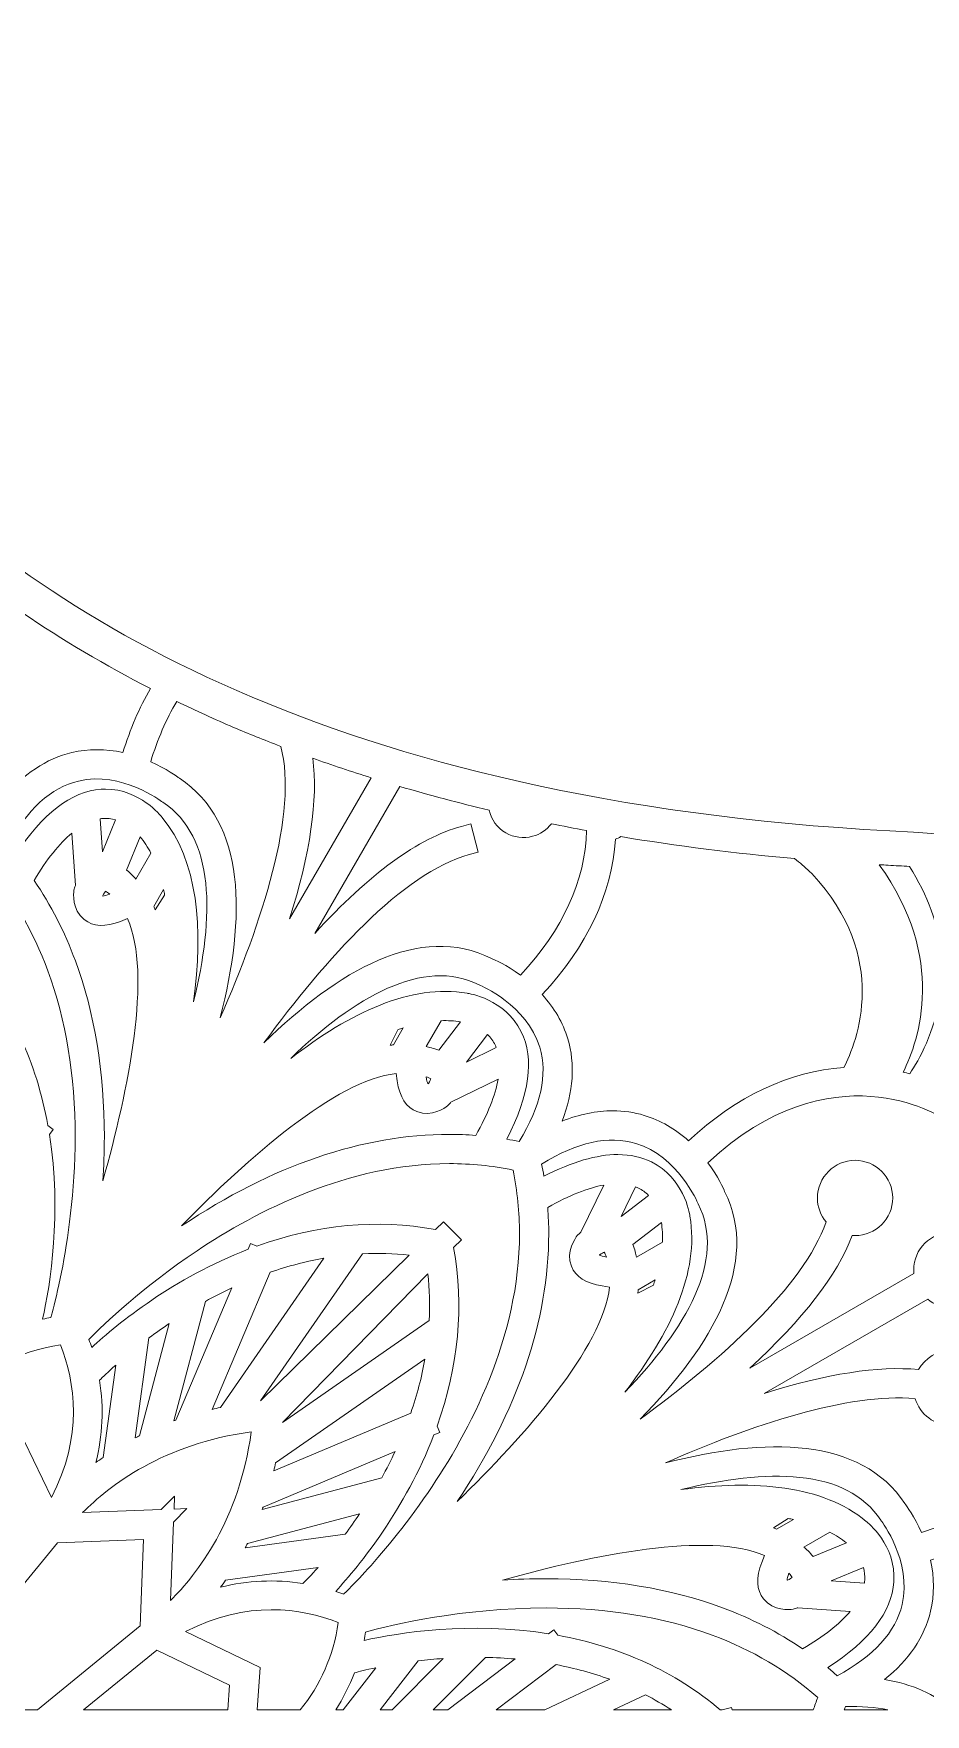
# Model space of a CAD drawing. Extents: x 207 to 1713, y -1033 to -34.
# Drawn here: x 1391.5 to 1533.1, y -301.2 to -34.3 of the extents above; entities that cross this region are included whole.
import ezdxf

# ---------------------------------------------------------------- set-up
doc = ezdxf.new("R2010")
doc.units = 0
doc.header["$MEASUREMENT"] = 0
doc.layers.add('Layer 1', color=7, linetype='Continuous', lineweight=0)

# ---------------------------------------------------------------- blocks, each defined once
blk = doc.blocks.new('Block_6')
at = {"layer": 'Layer 1', "true_color": 0xa868ac, "transparency": 33554687}
h = blk.add_hatch(color=203, dxfattribs=at)
h.dxf.hatch_style = 2
h.paths.add_polyline_path([(1473.299539115602, -224.8626851077415), (1473.299539115602, -224.8629287275217), (1473.299539115602, -224.8631723473009)])
at = {"layer": 'Layer 1'}
blk.add_lwpolyline([(1473.299539115602, -224.8626851077415), (1473.299539115602, -224.8629287275217), (1473.299539115602, -224.8631723473009)], close=True, dxfattribs=at)
for points, knots in [([(1712.472770515162, -303.0241934814239), (1712.44158718337, -302.5949354297391), (1709.791978460254, -269.264338901201), (1685.663875486974, -235.3017926643361), (1671.497872541797, -215.36346266091), (1652.8141844034, -199.0891741429268), (1630.130259483689, -186.9301109422358), (1601.888880151353, -171.7920650763863), (1567.347493318119, -163.041729832099), (1527.464986436556, -160.9212632703111), (1439.059266329974, -156.2237866797332), (1392.284268643485, -126.0051892160245), (1368.612221897647, -101.4824221997642), (1343.246530443912, -75.20413105158332), (1338.270840065012, -49.52417008214069), (1338.224065067325, -49.27080551133895), (1338.224065067325, -49.27080551133895), (1335.53547717947, -34.33642578125), (1335.53547717947, -34.33642578125), (1335.53547717947, -34.33642578125), (1332.847863770734, -49.26788207398385), (1332.847863770734, -49.26788207398385), (1332.80011429393, -49.52417008214069), (1327.82442391503, -75.20413105158332), (1302.459706940412, -101.4819349602048), (1278.787660194575, -126.0051892160245), (1232.012662508085, -156.2232994401747), (1143.605967922384, -160.9212632703111), (1103.724435519942, -163.041729832099), (1069.183048686705, -171.7920650763863), (1040.940694875251, -186.9301109422358), (1018.25774443466, -199.0891741429268), (999.573081817145, -215.36346266091), (985.408053351086, -235.3017926643361), (961.2438946504225, -269.3135500966837), (958.622058582182, -302.6928705811451), (958.5986710833394, -303.0246807209833), (958.5986710833394, -303.0246807209833), (958.38818359375, -305.9515287533031), (958.38818359375, -305.9515287533031), (958.38818359375, -305.9515287533031), (1712.684232483869, -305.9515287533031), (1712.684232483869, -305.9515287533031), (1712.684232483869, -305.9515287533031), (1712.472770515162, -303.0241934814239), (1712.472770515162, -303.0241934814239)], [0, 0, 0, 0, 1, 1, 1, 2, 2, 2, 3, 3, 3, 4, 4, 4, 5, 5, 5, 6, 6, 6, 7, 7, 7, 8, 8, 8, 9, 9, 9, 10, 10, 10, 11, 11, 11, 12, 12, 12, 13, 13, 13, 14, 14, 14, 15, 15, 15, 15]), ([(1371.707167577904, -112.8165888266712), (1371.796819656803, -112.6782127918495), (1371.897191006004, -112.5276557680454), (1372.008281625511, -112.3654049948209), (1382.947784209438, -122.2734214318498), (1395.734899201981, -130.9911116256689), (1410.061691201707, -138.3089625658085), (1408.308603267582, -141.3595694461737), (1406.84591011076, -144.7717080794918), (1405.698948188323, -148.4873969582122), (1402.909988951265, -147.8793219882873), (1400.192166689856, -147.8783475091695), (1397.596154318256, -148.48837143733), (1393.50236754157, -149.4496950876992), (1389.859764596734, -151.9053824662405), (1386.73266110557, -155.8032989401145), (1385.973541872283, -150.864151528157), (1384.04699665507, -146.9160493796817), (1380.983234306605, -144.0369508241665), (1379.039148465261, -142.2107769561562), (1376.68480691504, -140.8508913463338), (1373.967959132751, -139.983604930896), (1376.309632454431, -129.7369570002001), (1375.550513221144, -120.6080366183869), (1371.707167577904, -112.8165888266712)], [0, 0, 0, 0, 1, 1, 1, 2, 2, 2, 3, 3, 3, 4, 4, 4, 5, 5, 5, 6, 6, 6, 7, 7, 7, 8, 8, 8, 8]), ([(1421.147365653403, -190.5809969595784), (1425.216790452128, -174.6794467044092), (1425.284029511304, -159.5633266187251), (1414.673900869418, -152.5758240997465), (1414.32211390765, -152.3054061443717), (1412.640162949174, -151.0619707892056), (1410.1035938038, -149.9422942820856), (1411.185265625299, -146.4229629457368), (1412.570000452644, -143.215464927297), (1414.23343630787, -140.376320015639), (1417.283555948676, -141.8492452032042), (1420.31710944447, -143.2291076349556), (1423.267832215191, -144.4856984582211), (1425.58514355891, -145.4713840865515), (1428.052524686873, -146.4638910687117), (1430.767423510926, -147.5007368507622), (1433.537867644731, -158.0489860686248), (1427.740691368963, -175.5442969220494), (1421.147365653403, -190.5809969595784)], [0, 0, 0, 0, 1, 1, 1, 2, 2, 2, 3, 3, 3, 4, 4, 4, 5, 5, 5, 6, 6, 6, 6]), ([(1435.837638364317, -149.3839177472027), (1438.885809046886, -150.474359880769), (1441.983678164499, -151.5141291001755), (1445.091292073293, -152.4900699373211), (1445.091292073293, -152.4900699373211), (1432.152158338269, -174.9021151829793), (1432.152158338269, -174.9021151829793), (1435.455642549877, -164.4556990329965), (1436.691282072095, -155.9178002365342), (1435.837638364317, -149.3839177472027)], [0, 0, 0, 0, 1, 1, 1, 2, 2, 2, 3, 3, 3, 3]), ([(1416.905458050711, -188.0853559371808), (1418.488986618222, -176.399889588065), (1417.622674681903, -165.6197143400068), (1411.880069236769, -158.7437896800929), (1411.733897368998, -158.5547407311105), (1408.387536076177, -154.2967542229616), (1402.947019157767, -154.2967542229616), (1402.718991044046, -154.2967542229616), (1402.486090534732, -154.3045500559101), (1402.250266588062, -154.3201417218051), (1397.483114740515, -154.6378219144262), (1392.905986321068, -158.1673852815193), (1388.628022990991, -164.8182052650663), (1388.212894886523, -164.3153740399366), (1387.783149595279, -163.8144917730442), (1387.342685033731, -163.317994662184), (1390.46783956666, -157.5081501578752), (1394.267333649568, -154.0404662148048), (1398.644693849728, -153.0070311096688), (1405.496256531682, -151.3932936894853), (1411.857656217043, -156.2583806884395), (1411.908329131203, -156.298821571856), (1411.908329131203, -156.298821571856), (1412.024292146301, -156.3826267760441), (1412.024292146301, -156.3826267760441), (1420.377527149814, -161.8460439537375), (1420.221610490858, -174.5668943662258), (1416.905458050711, -188.0853559371808)], [0, 0, 0, 0, 1, 1, 1, 2, 2, 2, 3, 3, 3, 4, 4, 4, 5, 5, 5, 6, 6, 6, 7, 7, 7, 8, 8, 8, 9, 9, 9, 9]), ([(1468.808164858581, -183.8268821894726), (1466.552245699326, -182.1756273232276), (1464.635445273299, -181.351217989004), (1464.229087480897, -181.1855565388641), (1452.874456792502, -175.4950857265667), (1439.818385563261, -183.1091783187212), (1428.080784581307, -194.5865933760433), (1437.832397119822, -181.3219836154494), (1450.12740015754, -167.5136145067508), (1460.667366302896, -164.6890867818692), (1460.667366302896, -164.6890867818692), (1462.113493314702, -164.301731332278), (1462.113493314702, -164.301731332278), (1462.113493314702, -164.301731332278), (1460.912935040749, -159.8201018664413), (1460.912935040749, -159.8201018664413), (1460.912935040749, -159.8201018664413), (1459.466808028941, -160.2079445555919), (1459.466808028941, -160.2079445555919), (1452.624990138174, -162.0414270169904), (1444.819412399241, -167.7421298600311), (1436.162139910768, -177.2091944959529), (1436.162139910768, -177.2091944959529), (1449.642109556542, -153.8611620570063), (1449.642109556542, -153.8611620570063), (1454.376129114061, -155.2532054777384), (1459.137434086899, -156.5200283317481), (1463.827602084089, -157.6348324432756), (1464.166720817314, -159.1404026813097), (1465.106118687519, -160.4345109506357), (1466.475261848967, -161.2248135157142), (1467.774242513886, -161.9732134786982), (1469.286634105749, -162.1729816979841), (1470.733735596676, -161.7851390088335), (1471.938191787101, -161.46258642062), (1472.978935485626, -160.7653466113561), (1473.724412011255, -159.794278169802), (1475.513555672764, -160.1553226831947), (1477.36019360226, -160.510033082317), (1479.318896630382, -160.8686413979139), (1479.092817474899, -168.863268085829), (1475.562279628686, -176.5752958293897), (1468.808164858581, -183.8268821894726)], [0, 0, 0, 0, 1, 1, 1, 2, 2, 2, 3, 3, 3, 4, 4, 4, 5, 5, 5, 6, 6, 6, 7, 7, 7, 8, 8, 8, 9, 9, 9, 10, 10, 10, 11, 11, 11, 12, 12, 12, 13, 13, 13, 14, 14, 14, 14]), ([(1402.430545224979, -164.2573925323877), (1402.430545224979, -164.2573925323877), (1402.062192118199, -159.0059245629609), (1402.062192118199, -159.0059245629609), (1402.225904610101, -158.9796136267623), (1402.387668143767, -158.9610985235113), (1402.545533760958, -158.9503792532086), (1403.20623060328, -158.904091495081), (1403.867901924721, -158.9766901894072), (1404.524700850568, -159.1637901801532), (1404.524700850568, -159.1637901801532), (1402.430545224979, -164.2573925323877), (1402.430545224979, -164.2573925323877)], [0, 0, 0, 0, 1, 1, 1, 2, 2, 2, 3, 3, 3, 4, 4, 4, 4]), ([(1399.550959429906, -175.010769604688), (1399.550959429906, -175.010769604688), (1399.550959429906, -175.0112568442473), (1399.550959429906, -175.0112568442473), (1400.969801026394, -176.1358057469597), (1402.915835825977, -176.2278940236556), (1405.336441956253, -175.2841109974188), (1405.336441956253, -175.2841109974188), (1406.437603360122, -174.8543657061737), (1406.437603360122, -174.8543657061737), (1410.333570875758, -183.6670676140438), (1406.587673144366, -201.9955581137592), (1402.51922282476, -216.4597516691874), (1402.662471255174, -214.2320924043688), (1402.746276459364, -211.913319341973), (1402.746276459364, -209.5282816995214), (1402.746276459364, -199.2207288239206), (1401.197829140117, -189.8077477790739), (1398.145760541072, -181.5504989687306), (1396.451141354057, -176.965574716336), (1394.257588858383, -172.6866369071404), (1391.613827009978, -168.8052865782811), (1393.600789932536, -165.4486932547161), (1395.595548688041, -162.9257668170012), (1397.569843382058, -161.2686650760451), (1397.569843382058, -161.2686650760451), (1398.151607415784, -169.580484717022), (1398.151607415784, -169.580484717022), (1398.12237304223, -169.6482110157558), (1398.093138668675, -169.7173990331675), (1398.064878774239, -169.7885360088157), (1398.064878774239, -169.7885360088157), (1397.920655864707, -170.3259612426509), (1397.920655864707, -170.3259612426509), (1397.847569930822, -170.8341521029324), (1397.583486089718, -173.4491668173423), (1399.550959429906, -175.010769604688)], [0, 0, 0, 0, 1, 1, 1, 2, 2, 2, 3, 3, 3, 4, 4, 4, 5, 5, 5, 6, 6, 6, 7, 7, 7, 8, 8, 8, 9, 9, 9, 10, 10, 10, 11, 11, 11, 12, 12, 12, 12]), ([(1407.758997044766, -168.5855415370661), (1407.466653309224, -168.2337545752989), (1406.947255939081, -167.6661204887905), (1406.263171597915, -167.1384400461402), (1406.263171597915, -167.1384400461402), (1408.433336594746, -161.8582249427181), (1408.433336594746, -161.8582249427181), (1409.065773542632, -162.6441423517635), (1409.635843826936, -163.5182501210293), (1410.136726093828, -164.4683672615365), (1410.136726093828, -164.4683672615365), (1407.758997044766, -168.5855415370661), (1407.758997044766, -168.5855415370661)], [0, 0, 0, 0, 1, 1, 1, 2, 2, 2, 3, 3, 3, 4, 4, 4, 4]), ([(1520.15834200628, -198.5127697443531), (1511.484503372791, -199.0789421121826), (1503.196558470217, -202.9866033772414), (1495.491352080486, -210.1426907837158), (1493.381604789001, -208.2249158785689), (1491.027263238782, -206.866979226983), (1488.47607690663, -206.0976279629522), (1486.865262923802, -205.6118501223964), (1485.196954672985, -205.3692048218973), (1483.476999028888, -205.3692048218973), (1480.897552802302, -205.3692048218973), (1478.202143560618, -205.9144258886809), (1475.40733744885, -207.0029190640098), (1477.22084308832, -202.343934398612), (1477.526829531518, -197.9607273237407), (1476.312628549907, -193.9336923666687), (1475.542790046316, -191.3820187949595), (1474.185340634291, -189.0281644842989), (1472.267565729144, -186.9193916719323), (1479.423165896058, -179.2146725217617), (1483.329852682, -170.9267276191867), (1483.896025049829, -162.2538634648172), (1484.141593787683, -162.1296173772116), (1484.431988564987, -161.9878306654745), (1484.763311465267, -161.8358119229933), (1493.605734986249, -163.3063009127627), (1502.875954840241, -164.4785992922807), (1512.332300205859, -165.3220109693147), (1513.17132672686, -165.9802716138401), (1513.94798658428, -166.6473025704317), (1514.694437589027, -167.3533126917627), (1514.694437589027, -167.3533126917627), (1515.055969341978, -167.7148444447139), (1515.055969341978, -167.7148444447139), (1527.581923930773, -180.9750690492746), (1522.208646071538, -194.508147807006), (1520.15834200628, -198.5127697443531)], [0, 0, 0, 0, 1, 1, 1, 2, 2, 2, 3, 3, 3, 4, 4, 4, 5, 5, 5, 6, 6, 6, 7, 7, 7, 8, 8, 8, 9, 9, 9, 10, 10, 10, 11, 11, 11, 12, 12, 12, 12]), ([(1393.793736797992, -183.159851232881), (1396.656756448054, -190.8986771521986), (1398.107755855453, -199.7703350467363), (1398.106781376335, -209.5282816995214), (1398.107755855453, -218.2094289263978), (1396.935457475934, -225.9862595313361), (1395.951233566282, -230.9809522530459), (1395.393831510519, -233.8093778944012), (1394.839352892109, -236.0560395020302), (1394.471974264446, -237.4422360480521), (1394.400837288798, -237.7107050451896), (1394.334572708743, -237.9567610226031), (1394.27318052428, -238.1799167407326), (1393.832715962731, -238.2583623097689), (1393.391276922066, -238.3455781908724), (1392.950812360517, -238.4410771444818), (1394.168911258603, -232.9391680416084), (1395.99703408485, -221.5947693839571), (1394.024688349069, -209.1448241664039), (1394.024688349069, -209.1448241664039), (1394.636661235469, -208.3350320189566), (1394.636661235469, -208.3350320189566), (1394.636661235469, -208.3350320189566), (1393.77619617386, -207.68359272826), (1393.77619617386, -207.68359272826), (1391.955869180561, -197.6586387970146), (1387.952708961893, -188.9614126646838), (1381.869035825293, -181.8101976538019), (1381.869035825293, -181.8101976538019), (1382.307551428605, -180.0999868008903), (1382.307551428605, -180.0999868008903), (1382.307551428605, -180.0999868008903), (1378.417430787678, -179.0607048210431), (1378.417430787678, -179.0607048210431), (1378.417430787678, -179.0607048210431), (1377.942859456984, -180.758734684975), (1377.942859456984, -180.758734684975), (1369.098486977764, -183.9087384354243), (1361.283164447646, -189.4393946722921), (1354.69471112768, -197.211352881638), (1354.69471112768, -197.211352881638), (1353.624733055601, -197.3438820417495), (1353.624733055601, -197.3438820417495), (1353.624733055601, -197.3438820417495), (1353.749466382766, -198.3519806898057), (1353.749466382766, -198.3519806898057), (1345.816231879313, -208.1484192677699), (1341.726343019101, -218.8866919137335), (1340.029774873847, -224.2614314916464), (1339.696503015331, -223.9578812462432), (1339.357384282104, -223.6616395942292), (1339.015342111521, -223.373681014722), (1340.051213414454, -219.4158340750619), (1343.594419489205, -207.2933138413136), (1350.900089440363, -195.1508167856364), (1355.772485032707, -187.0499718738074), (1361.415693607758, -180.3928177759899), (1367.673798506563, -175.3640182851331), (1372.673850863424, -171.3477025983648), (1378.125087052138, -168.3380238409754), (1383.887182079641, -166.4119658633217), (1388.117395932913, -171.189349741614), (1391.448165559839, -176.8198900881252), (1393.793736797992, -183.159851232881)], [0, 0, 0, 0, 1, 1, 1, 2, 2, 2, 3, 3, 3, 4, 4, 4, 5, 5, 5, 6, 6, 6, 7, 7, 7, 8, 8, 8, 9, 9, 9, 10, 10, 10, 11, 11, 11, 12, 12, 12, 13, 13, 13, 14, 14, 14, 15, 15, 15, 16, 16, 16, 17, 17, 17, 18, 18, 18, 19, 19, 19, 20, 20, 20, 21, 21, 21, 21]), ([(1535.593116763703, -185.7334505847566), (1535.593116763703, -185.7334505847566), (1534.882721486339, -186.5768622617906), (1534.882721486339, -186.5768622617906), (1534.882721486339, -186.5768622617906), (1535.429404271799, -187.0660507792627), (1535.429404271799, -187.0660507792627), (1534.578684001377, -192.8490971078135), (1532.118124227243, -197.2576406397656), (1530.627171175987, -199.4911467792953), (1530.276358693338, -199.4010074608368), (1529.923597252453, -199.3167150170893), (1529.568886853331, -199.2382694480529), (1532.13371589314, -194.0876600673873), (1536.470147970325, -181.1894544553379), (1525.782060998961, -166.2969773273426), (1526.244938580234, -166.3252372217784), (1526.708790640625, -166.3520353975363), (1527.175566138372, -166.3768846150569), (1528.313757748743, -166.4373023204025), (1529.445128005285, -166.5030796608989), (1530.569676907999, -166.5742166365471), (1533.490190826047, -171.1450109417237), (1535.187733450421, -175.8556430004), (1535.618453220783, -180.5862518810054), (1535.772420921501, -182.2764859119897), (1535.763650609435, -184.0056991077117), (1535.593116763703, -185.7334505847566)], [0, 0, 0, 0, 1, 1, 1, 2, 2, 2, 3, 3, 3, 4, 4, 4, 5, 5, 5, 6, 6, 6, 7, 7, 7, 8, 8, 8, 9, 9, 9, 9]), ([(1402.509478033575, -171.1961710954428), (1402.684884274898, -170.8224583535102), (1402.838851975617, -170.6075857078886), (1402.935325408345, -170.5028292026527), (1403.111706128788, -170.5749406574196), (1403.366045178709, -170.7532703360993), (1403.620384228628, -170.9735026168728), (1403.107808212315, -171.1713218779223), (1402.74140406377, -171.250254686518), (1402.514350429168, -171.2755911435979), (1402.512401470931, -171.2497674469586), (1402.510452512693, -171.2229692712007), (1402.509478033575, -171.1961710954428)], [0, 0, 0, 0, 1, 1, 1, 2, 2, 2, 3, 3, 3, 4, 4, 4, 4]), ([(1410.606425028931, -172.9336673636726), (1410.606425028931, -172.9336673636726), (1412.153897869059, -170.253849787884), (1412.153897869059, -170.253849787884), (1412.213341095285, -170.5335252948844), (1412.269860884156, -170.8170987183584), (1412.322482756553, -171.1035955791885), (1412.322482756553, -171.1035955791885), (1410.813989081163, -173.434549630565), (1410.813989081163, -173.434549630565), (1410.74675002199, -173.2645030243929), (1410.677562004579, -173.0973798555751), (1410.606425028931, -172.9336673636726)], [0, 0, 0, 0, 1, 1, 1, 2, 2, 2, 3, 3, 3, 4, 4, 4, 4]), ([(1468.592804973399, -210.2352662999702), (1467.946725317855, -210.1027371398577), (1467.298696704074, -209.9823889687277), (1466.65164256941, -209.8737345470181), (1470.275730410994, -202.8389697907942), (1471.044594435467, -197.1085453346395), (1468.934847143982, -192.8188882551412), (1466.343707167975, -187.5542648176151), (1460.533862663666, -186.7249830877981), (1460.346762672918, -186.7011083493962), (1451.485824048685, -185.1594823839787), (1441.680615158655, -189.8116456955476), (1432.334385933424, -197.0413062754651), (1442.391984915137, -187.393963002627), (1453.345130206722, -180.8785956165466), (1462.260639661592, -185.3860487790225), (1462.260639661592, -185.3860487790225), (1462.374653718452, -185.437696172301), (1462.374653718452, -185.437696172301), (1462.449688610573, -185.4683922645326), (1469.85280647358, -188.5599272678746), (1471.873876165282, -195.2848076644259), (1473.169933392846, -199.5949288054116), (1472.065848551621, -204.6212920984726), (1468.592804973399, -210.2352662999702)], [0, 0, 0, 0, 1, 1, 1, 2, 2, 2, 3, 3, 3, 4, 4, 4, 5, 5, 5, 6, 6, 6, 7, 7, 7, 8, 8, 8, 8]), ([(1453.825548412127, -195.181512877868), (1453.825548412127, -195.181512877868), (1456.203277461191, -191.0638513627791), (1456.203277461191, -191.0638513627791), (1457.264485221203, -191.0238977189219), (1458.302305482371, -191.0784685495564), (1459.314789286462, -191.233897968952), (1459.314789286462, -191.233897968952), (1455.82810300058, -195.7540193599679), (1455.82810300058, -195.7540193599679), (1455.029030123436, -195.4256198970442), (1454.275757764861, -195.259471207346), (1453.825548412127, -195.181512877868)], [0, 0, 0, 0, 1, 1, 1, 2, 2, 2, 3, 3, 3, 4, 4, 4, 4]), ([(1448.099509112006, -194.9603061179759), (1448.099509112006, -194.9603061179759), (1449.364383007778, -192.4895143130989), (1449.364383007778, -192.4895143130989), (1449.638211640069, -192.3915791616927), (1449.912040272358, -192.2985164058791), (1450.18391994641, -192.2103260456579), (1450.18391994641, -192.2103260456579), (1448.637421585401, -194.8896563818871), (1448.637421585401, -194.8896563818871), (1448.46006638584, -194.9106076829339), (1448.280762228042, -194.9339951817774), (1448.099509112006, -194.9603061179759)], [0, 0, 0, 0, 1, 1, 1, 2, 2, 2, 3, 3, 3, 4, 4, 4, 4]), ([(1460.237621011651, -197.6328151003754), (1460.237621011651, -197.6328151003754), (1463.602497407723, -193.2715338056696), (1463.602497407723, -193.2715338056696), (1464.093634883431, -193.7465923759227), (1464.487324447291, -194.2845048493182), (1464.777719224596, -194.8799115907022), (1464.846907242006, -195.0216983024393), (1464.912197342944, -195.1703063680061), (1464.97164056917, -195.3252485478424), (1464.97164056917, -195.3252485478424), (1460.237621011651, -197.6328151003754), (1460.237621011651, -197.6328151003754)], [0, 0, 0, 0, 1, 1, 1, 2, 2, 2, 3, 3, 3, 4, 4, 4, 4]), ([(1557.242144859599, -243.3427071103788), (1557.25481308814, -243.5561180373233), (1558.150359398012, -264.4211776824122), (1532.468936709892, -272.3061754695), (1531.353158119245, -269.7822745526664), (1530.102901410251, -268.0837574491761), (1529.837843090028, -267.7368428830014), (1522.848878852372, -257.1218418455237), (1507.732758766687, -257.1900553838168), (1491.826336115926, -261.2633780990145), (1505.343945017652, -255.3346471422519), (1520.836823092513, -250.0706936591205), (1531.497868268339, -251.0770260637737), (1532.232625523664, -253.5466606746977), (1534.520946113607, -255.3541367246217), (1537.226343766257, -255.3541367246217), (1540.522032144916, -255.3541367246217), (1543.203798678942, -252.6723701905967), (1543.203798678942, -249.3761945723763), (1543.203798678942, -246.0800189541569), (1540.522032144916, -243.3987396596904), (1537.226343766257, -243.3987396596904), (1534.992715816836, -243.3987396596904), (1533.044366629348, -244.6316993643331), (1532.018240117601, -246.4507473537888), (1525.624439001549, -245.8427332888096), (1517.430409524017, -247.1161947818136), (1507.513500965033, -250.2542002581167), (1507.513500965033, -250.2542002581167), (1533.466559707425, -235.270365712765), (1533.466559707425, -235.270365712765), (1534.494391557629, -236.1044589332296), (1535.802386154393, -236.6066202039647), (1537.226343766257, -236.6066202039647), (1540.522032144916, -236.6066202039647), (1543.203798678942, -233.9248536699397), (1543.203798678942, -230.6286780517203), (1543.203798678942, -227.3325024335), (1540.522032144916, -224.6512231390343), (1537.226343766257, -224.6512231390343), (1533.929680908477, -224.6512231390343), (1531.247914374451, -227.3325024335), (1531.247914374451, -230.6286780517203), (1531.247914374451, -230.8191887193807), (1531.258999074423, -231.0071413793548), (1531.276539698556, -231.1931450810925), (1531.276539698556, -231.1931450810925), (1505.203010975143, -246.2471421229738), (1505.203010975143, -246.2471421229738), (1513.662951442127, -238.5108133063977), (1519.104077409987, -231.4583861161509), (1521.476568633788, -225.1625810564501), (1521.627612897151, -225.174092091037), (1521.778900780293, -225.1857249355144), (1521.932868481012, -225.1857249355144), (1525.228556859671, -225.1857249355144), (1527.910323393697, -222.5044456410478), (1527.910323393697, -219.2082700228284), (1527.910323393697, -215.9120944046081), (1525.228556859671, -213.2303278705831), (1521.932868481012, -213.2303278705831), (1518.637180102351, -213.2303278705831), (1515.955413568325, -215.9120944046081), (1515.955413568325, -219.2082700228284), (1515.955413568325, -220.6520217417838), (1516.470060352767, -221.9777396775153), (1517.325287589112, -223.0119056419899), (1513.790364586868, -233.2601371012543), (1500.56059245476, -244.9668592761409), (1487.824150376376, -254.3299591711111), (1499.301565433698, -242.5918709495991), (1506.919068702766, -229.5348252412387), (1501.223238255317, -218.1777583550474), (1501.052704409587, -217.7631174901389), (1500.216601325939, -215.8360850333675), (1498.583374323387, -213.6020916542784), (1518.229847830831, -195.2994248512032), (1535.322211568767, -206.1585329078571), (1536.051121949383, -206.6379766341433), (1536.051121949383, -206.6379766341433), (1536.078407364701, -206.6555172582757), (1536.078407364701, -206.6555172582757), (1544.34978612226, -211.8952914782812), (1553.46896171289, -215.252859280964), (1560.087623885527, -217.2291029332182), (1558.489478131239, -223.949110934177), (1556.838710504553, -233.5262917104865), (1557.242144859599, -243.3427071103788)], [0, 0, 0, 0, 1, 1, 1, 2, 2, 2, 3, 3, 3, 4, 4, 4, 5, 5, 5, 6, 6, 6, 7, 7, 7, 8, 8, 8, 9, 9, 9, 10, 10, 10, 11, 11, 11, 12, 12, 12, 13, 13, 13, 14, 14, 14, 15, 15, 15, 16, 16, 16, 17, 17, 17, 18, 18, 18, 19, 19, 19, 20, 20, 20, 21, 21, 21, 22, 22, 22, 23, 23, 23, 24, 24, 24, 25, 25, 25, 26, 26, 26, 27, 27, 27, 28, 28, 28, 29, 29, 29, 29]), ([(1452.36675317178, -205.5027084611274), (1454.709400972579, -206.4270019049945), (1456.837663367314, -204.8892738560517), (1457.241097722359, -204.5715936634306), (1457.241097722359, -204.5715936634306), (1457.63478728622, -204.1769296204511), (1457.63478728622, -204.1769296204511), (1457.681562283907, -204.1169991546649), (1457.726388323357, -204.0570686888795), (1457.769265404569, -203.998112702212), (1457.769265404569, -203.998112702212), (1465.257162950882, -200.3477139244287), (1465.257162950882, -200.3477139244287), (1464.809877035504, -202.8852575489209), (1463.621986990092, -205.8749594843821), (1461.70811000142, -209.2749171287187), (1460.290242884048, -209.1652882278913), (1458.897712223756, -209.1102301576975), (1457.548058644677, -209.1102301576975), (1443.769898388651, -209.1151025532899), (1429.457723575704, -214.0065004884427), (1414.992555541157, -223.651407563485), (1425.485746688826, -212.8965687725076), (1439.480241309153, -200.4909623548438), (1449.057422085461, -199.460937926623), (1449.057422085461, -199.460937926623), (1449.23672624326, -200.6298256292257), (1449.23672624326, -200.6298256292257), (1449.628466848884, -203.1980653459495), (1450.681878775947, -204.8376264627732), (1452.36675317178, -205.5027084611274)], [0, 0, 0, 0, 1, 1, 1, 2, 2, 2, 3, 3, 3, 4, 4, 4, 5, 5, 5, 6, 6, 6, 7, 7, 7, 8, 8, 8, 9, 9, 9, 10, 10, 10, 10]), ([(1453.826522891246, -199.9559733188043), (1454.162718187117, -200.0685256569877), (1454.455061922657, -200.1991058588628), (1454.583693166296, -200.2989899685053), (1454.545688480675, -200.4295701703804), (1454.438495777644, -200.6780623455898), (1454.190978081553, -201.0332599842714), (1454.166616103592, -201.0459282128113), (1454.14225412563, -201.0576219622335), (1454.118866626786, -201.0688284720954), (1454.027265589651, -200.8588282220653), (1453.91227705367, -200.5007071460286), (1453.826522891246, -199.9559733188043)], [0, 0, 0, 0, 1, 1, 1, 2, 2, 2, 3, 3, 3, 4, 4, 4, 4]), ([(1485.398671850507, -250.0446872476459), (1492.611766285412, -240.7155114069874), (1497.253210326676, -230.9439220465447), (1495.71840571509, -222.1146539936608), (1495.632651552663, -221.4973214721104), (1494.737105242792, -216.0071061186591), (1489.590881018159, -213.4749221293187), (1488.017097241832, -212.7011857092548), (1486.249392120931, -212.3148047387813), (1484.294587009283, -212.3148047387813), (1480.920940301144, -212.3148047387813), (1476.989891537243, -213.4651773381338), (1472.536521965841, -215.7595884225675), (1472.428354783691, -215.1130215274643), (1472.307519373002, -214.4645056741229), (1472.17499021289, -213.8174515394603), (1477.787989935268, -210.3458696799162), (1482.812404270093, -209.2403231200133), (1487.126423327552, -210.5354058684579), (1493.845456849392, -212.5555010810431), (1496.944300446123, -219.9639785792006), (1496.975483777915, -220.0385262317632), (1496.975483777915, -220.0385262317632), (1497.025182212956, -220.1486423721499), (1497.025182212956, -220.1486423721499), (1501.526301261161, -229.0548942753931), (1495.029448978332, -239.99488409888), (1485.398671850507, -250.0446872476459)], [0, 0, 0, 0, 1, 1, 1, 2, 2, 2, 3, 3, 3, 4, 4, 4, 5, 5, 5, 6, 6, 6, 7, 7, 7, 8, 8, 8, 9, 9, 9, 9]), ([(1440.753885516991, -282.1113843595303), (1440.332910537812, -281.9588783774898), (1439.907063163042, -281.8136809888383), (1439.477317871797, -281.6762794331344), (1443.283633308536, -277.5191515137476), (1450.538630345532, -268.6085144544713), (1455.055341059635, -256.8411918594047), (1455.055341059635, -256.8411918594047), (1455.987917576009, -256.4460405768659), (1455.987917576009, -256.4460405768659), (1455.987917576009, -256.4460405768659), (1455.569866034186, -255.4525591155871), (1455.569866034186, -255.4525591155871), (1459.006853885024, -245.8588121942648), (1459.889731966357, -236.3245084991686), (1458.19511277934, -227.0908316121195), (1458.19511277934, -227.0908316121195), (1459.425879905966, -225.8332663097363), (1459.425879905966, -225.8332663097363), (1459.425879905966, -225.8332663097363), (1456.57942640092, -222.9814531695383), (1456.57942640092, -222.9814531695383), (1456.57942640092, -222.9814531695383), (1455.319424900739, -224.2161182126374), (1455.319424900739, -224.2161182126374), (1446.086235253251, -222.5214990256209), (1436.550957079036, -223.4038898673944), (1426.960133595068, -226.8418521973508), (1426.960133595068, -226.8418521973508), (1425.966164894231, -226.4213644577321), (1425.966164894231, -226.4213644577321), (1425.966164894231, -226.4213644577321), (1425.569551893015, -227.3563771719028), (1425.569551893015, -227.3563771719028), (1413.803691016625, -231.8735751255636), (1404.891104999113, -239.1285721625618), (1400.734951558845, -242.9348875993), (1400.59755000314, -242.5051423080549), (1400.452352614487, -242.0797821728438), (1400.300333872006, -241.6588071936649), (1402.718016564928, -239.2055560129202), (1408.857235011279, -233.3294469285556), (1417.45993666912, -227.5829435669466), (1426.901664847961, -221.2712423166258), (1441.51787714587, -213.7497252407265), (1457.533441457901, -213.7497252407265), (1457.538313853492, -213.7497252407265), (1457.544160728203, -213.7497252407265), (1457.549033123796, -213.7497252407265), (1460.914883998986, -213.7502124802859), (1464.305096852138, -214.0946908486649), (1467.635866479064, -214.7743900337964), (1468.315078424635, -218.1046724211628), (1468.660044032574, -221.4948852743146), (1468.661018511691, -224.8626851077415), (1468.665890907285, -241.3031223154239), (1460.769686610334, -256.2881749596736), (1454.143228604749, -265.9642653665069), (1450.364198583327, -271.4871257704272), (1446.58906647838, -275.9049268540048), (1444.087578581271, -278.6388280208675), (1442.962055199441, -279.8686206683751), (1441.852123483504, -281.0258146215565), (1440.787992286137, -282.0772775903843), (1440.776298536715, -282.0889713398056), (1440.765579266412, -282.1001778496684), (1440.753885516991, -282.1113843595303)], [0, 0, 0, 0, 1, 1, 1, 2, 2, 2, 3, 3, 3, 4, 4, 4, 5, 5, 5, 6, 6, 6, 7, 7, 7, 8, 8, 8, 9, 9, 9, 10, 10, 10, 11, 11, 11, 12, 12, 12, 13, 13, 13, 14, 14, 14, 15, 15, 15, 16, 16, 16, 17, 17, 17, 18, 18, 18, 19, 19, 19, 20, 20, 20, 21, 21, 21, 22, 22, 22, 22]), ([(1473.1358266237, -220.7021465114404), (1476.535784268037, -218.7877822832088), (1479.524511724379, -217.6003794773551), (1482.06302982799, -217.1521190828598), (1482.06302982799, -217.1521190828598), (1478.412631050207, -224.6409911082901), (1478.412631050207, -224.6409911082901), (1478.351238865744, -224.6858171477397), (1478.28984668128, -224.7325921454258), (1478.227480017698, -224.7813161013492), (1478.227480017698, -224.7813161013492), (1477.83866284943, -225.1715949882964), (1477.83866284943, -225.1715949882964), (1477.520982656808, -225.5755165829014), (1475.986178045219, -227.709625852347), (1476.908035291291, -230.0430161015202), (1477.572630050086, -231.7288649764705), (1479.212678406469, -232.7822769035356), (1481.781405362752, -233.17401750916), (1481.781405362752, -233.17401750916), (1482.949805825796, -233.3518599482804), (1482.949805825796, -233.3518599482804), (1481.917832439338, -242.9295279641483), (1469.512713261234, -256.9269460218302), (1458.758361709815, -267.4196499299396), (1468.404730503535, -252.9535683212198), (1473.295641199129, -238.6424897972802), (1473.299539115602, -224.8629287275217), (1473.30051359472, -223.5172339698611), (1473.244968284969, -222.1243378799), (1473.1358266237, -220.7021465114404)], [0, 0, 0, 0, 1, 1, 1, 2, 2, 2, 3, 3, 3, 4, 4, 4, 5, 5, 5, 6, 6, 6, 7, 7, 7, 8, 8, 8, 9, 9, 9, 10, 10, 10, 10]), ([(1484.777928652043, -222.1721482616504), (1484.777928652043, -222.1721482616504), (1487.085495204577, -217.438615943689), (1487.085495204577, -217.438615943689), (1487.240437384413, -217.4985464094752), (1487.38953268954, -217.5628620312937), (1487.530832161717, -217.6325372882648), (1488.12721338222, -217.9239065446864), (1488.664151376495, -218.3171088689887), (1489.13872270719, -218.8072718655785), (1489.13872270719, -218.8072718655785), (1484.777928652043, -222.1721482616504), (1484.777928652043, -222.1721482616504)], [0, 0, 0, 0, 1, 1, 1, 2, 2, 2, 3, 3, 3, 4, 4, 4, 4]), ([(1486.656724392451, -226.5821535122796), (1486.656724392451, -226.5821535122796), (1491.177333023026, -223.0954672263988), (1491.177333023026, -223.0954672263988), (1491.331300723745, -224.0904104063556), (1491.387820512614, -225.132615823557), (1491.34689238964, -226.2069790516689), (1491.34689238964, -226.2069790516689), (1487.229718114109, -228.5837336216137), (1487.229718114109, -228.5837336216137), (1487.151759784632, -228.1330370293217), (1486.986098334493, -227.3812263894233), (1486.656724392451, -226.5821535122796)], [0, 0, 0, 0, 1, 1, 1, 2, 2, 2, 3, 3, 3, 4, 4, 4, 4]), ([(1419.866900091736, -252.7698181024434), (1419.866900091736, -252.7698181024434), (1429.061110574486, -231.0116483452784), (1429.061110574486, -231.0116483452784), (1431.90366616306, -230.0249882378285), (1434.763762375765, -229.2770755144038), (1437.602420047864, -228.7766804870707), (1437.602420047864, -228.7766804870707), (1421.166855235773, -252.4803978042582), (1421.166855235773, -252.4803978042582), (1420.728339632462, -252.5729733205126), (1420.294696424744, -252.6694467532407), (1419.866900091736, -252.7698181024434)], [0, 0, 0, 0, 1, 1, 1, 2, 2, 2, 3, 3, 3, 4, 4, 4, 4]), ([(1427.561387211164, -251.4035983783506), (1427.561387211164, -251.4035983783506), (1443.734817140386, -228.0765172404508), (1443.734817140386, -228.0765172404508), (1446.217789934244, -227.9517839132868), (1448.70173720722, -228.0248698471723), (1451.157424585761, -228.292364365192), (1451.157424585761, -228.292364365192), (1427.561387211164, -251.4035983783506), (1427.561387211164, -251.4035983783506)], [0, 0, 0, 0, 1, 1, 1, 2, 2, 2, 3, 3, 3, 3]), ([(1481.341915280323, -228.2913898860734), (1481.352634550627, -228.2680023872299), (1481.364328300047, -228.2436404092678), (1481.376996528588, -228.2192784313065), (1481.716115261815, -227.9839417241965), (1481.957786083196, -227.8752873024869), (1482.092264201545, -227.8324102212746), (1482.209201695761, -227.9829672450778), (1482.339781897635, -228.2645917103155), (1482.45087251714, -228.582759142495), (1481.908087648153, -228.4974922196288), (1481.551428290793, -228.3825036836497), (1481.341915280323, -228.2913898860734)], [0, 0, 0, 0, 1, 1, 1, 2, 2, 2, 3, 3, 3, 4, 4, 4, 4]), ([(1454.335200991087, -238.6769010911512), (1454.335200991087, -238.6769010911512), (1431.007145374069, -254.8508182599326), (1431.007145374069, -254.8508182599326), (1431.007145374069, -254.8508182599326), (1454.118866626786, -231.253319166658), (1454.118866626786, -231.253319166658), (1454.385873905247, -233.7075448265214), (1454.458959839132, -236.1924665786155), (1454.335200991087, -238.6769010911512)], [0, 0, 0, 0, 1, 1, 1, 2, 2, 2, 3, 3, 3, 3]), ([(1413.761788414531, -254.5955047308944), (1413.761788414531, -254.5955047308944), (1418.782304832881, -235.6306793668191), (1418.782304832881, -235.6306793668191), (1420.16996309758, -234.8632770610247), (1421.572238549057, -234.1484966276285), (1422.97646295877, -233.4912104622208), (1422.97646295877, -233.4912104622208), (1414.11260089718, -254.4673607268151), (1414.11260089718, -254.4673607268151), (1413.995663402964, -254.5097505684689), (1413.878725908747, -254.5521404101219), (1413.761788414531, -254.5955047308944)], [0, 0, 0, 0, 1, 1, 1, 2, 2, 2, 3, 3, 3, 4, 4, 4, 4]), ([(1490.199930467202, -232.2263365664494), (1490.112227346541, -232.4982162405013), (1490.019651830285, -232.7720448727914), (1489.92122943932, -233.04636074464), (1489.92122943932, -233.04636074464), (1487.449950394884, -234.3102601612936), (1487.449950394884, -234.3102601612936), (1487.477235810202, -234.1294942848181), (1487.500623309044, -233.9501901270196), (1487.521087370533, -233.7728349274585), (1487.521087370533, -233.7728349274585), (1490.199930467202, -232.2263365664494), (1490.199930467202, -232.2263365664494)], [0, 0, 0, 0, 1, 1, 1, 2, 2, 2, 3, 3, 3, 4, 4, 4, 4]), ([(1407.643034029668, -257.3133269923028), (1407.643034029668, -257.3133269923028), (1409.81709694297, -241.4356514755354), (1409.81709694297, -241.4356514755354), (1410.879279182101, -240.6414509939841), (1411.960951003601, -239.8735614486304), (1413.054316574522, -239.1368552350686), (1413.054316574522, -239.1368552350686), (1408.338812120253, -256.9537441975881), (1408.338812120253, -256.9537441975881), (1408.105911610939, -257.0721434104817), (1407.873985580743, -257.1915171024939), (1407.643034029668, -257.3133269923028)], [0, 0, 0, 0, 1, 1, 1, 2, 2, 2, 3, 3, 3, 4, 4, 4, 4]), ([(1395.778750762312, -242.5314532442535), (1398.109704813691, -248.4333860252582), (1399.403813083016, -257.0097767468997), (1394.35503677023, -266.76382548321), (1394.35503677023, -266.76382548321), (1388.629971949227, -254.9136721630739), (1388.629971949227, -254.9136721630739), (1388.629971949227, -254.9136721630739), (1375.505687181694, -255.8813299277135), (1375.505687181694, -255.8813299277135), (1381.428571263746, -246.63157413521), (1389.502130760258, -243.4645170001877), (1395.778750762312, -242.5314532442535)], [0, 0, 0, 0, 1, 1, 1, 2, 2, 2, 3, 3, 3, 4, 4, 4, 4]), ([(1429.93132042728, -261.2438885166457), (1429.93132042728, -261.2438885166457), (1453.634550504908, -244.8083237045557), (1453.634550504908, -244.8083237045557), (1453.133668238015, -247.6469813766544), (1452.38624275415, -250.5061031102405), (1451.40006988626, -253.3501204174909), (1451.40006988626, -253.3501204174909), (1429.641900129094, -262.5448181398005), (1429.641900129094, -262.5448181398005), (1429.742271478297, -262.116047327675), (1429.838744911025, -261.6824041199561), (1429.93132042728, -261.2438885166457)], [0, 0, 0, 0, 1, 1, 1, 2, 2, 2, 3, 3, 3, 4, 4, 4, 4]), ([(1401.986182746957, -248.1576084347316), (1402.477320222666, -247.6630602821087), (1403.344606638102, -246.8147762094822), (1404.545164912055, -245.741387460489), (1404.545164912055, -245.741387460489), (1402.536763448892, -260.4097343912363), (1402.536763448892, -260.4097343912363), (1402.152818676215, -260.675767190578), (1401.773746299132, -260.946672385513), (1401.400520796758, -261.2224499760396), (1402.487065013851, -256.9215863866784), (1402.684884274898, -252.5476368634327), (1401.986182746957, -248.1576084347316)], [0, 0, 0, 0, 1, 1, 1, 2, 2, 2, 3, 3, 3, 4, 4, 4, 4]), ([(1413.806614453981, -268.6051037775569), (1413.806614453981, -268.6051037775569), (1413.885547262576, -266.5538252331808), (1413.885547262576, -266.5538252331808), (1413.885547262576, -266.5538252331808), (1411.748514555775, -268.6840365861526), (1411.748514555775, -268.6840365861526), (1411.748514555775, -268.6840365861526), (1399.287850067918, -269.1620185937618), (1399.287850067918, -269.1620185937618), (1403.444003508186, -264.9610391140432), (1412.099327038424, -258.2152074164451), (1426.060689368721, -256.3500543836962), (1424.196510815092, -270.3099549953176), (1417.451166357054, -278.9657657651142), (1413.250186877336, -283.1233809240602), (1413.250186877336, -283.1233809240602), (1413.727681645385, -270.6636909153212), (1413.727681645385, -270.6636909153212), (1413.727681645385, -270.6636909153212), (1415.859841956593, -268.5261709689603), (1415.859841956593, -268.5261709689603), (1415.859841956593, -268.5261709689603), (1413.806614453981, -268.6051037775569), (1413.806614453981, -268.6051037775569)], [0, 0, 0, 0, 1, 1, 1, 2, 2, 2, 3, 3, 3, 4, 4, 4, 5, 5, 5, 6, 6, 6, 7, 7, 7, 8, 8, 8, 8]), ([(1427.816700740202, -268.6499298170065), (1427.859577821415, -268.5329923227901), (1427.902454902629, -268.4160548285736), (1427.944357504722, -268.2986300947987), (1427.944357504722, -268.2986300947987), (1448.920020529756, -259.4347680332084), (1448.920020529756, -259.4347680332084), (1448.263221603909, -260.8380179638034), (1447.548928410071, -262.2398061757203), (1446.781038864719, -263.6294133986567), (1446.781038864719, -263.6294133986567), (1427.816700740202, -268.6499298170065), (1427.816700740202, -268.6499298170065)], [0, 0, 0, 0, 1, 1, 1, 2, 2, 2, 3, 3, 3, 4, 4, 4, 4]), ([(1533.923834033767, -284.812640475925), (1534.533857961927, -282.2180898230026), (1534.532883482809, -279.4992930824756), (1533.925782992002, -276.7113083245367), (1543.972662703414, -273.6158754047219), (1551.499539414464, -268.3926673297301), (1556.32516000912, -261.1669046662864), (1560.818483224379, -261.3915221030929), (1575.231029386528, -263.4983459572222), (1580.454237461519, -280.9843992590213), (1580.454237461519, -280.9843992590213), (1580.586766621631, -281.4779729325255), (1580.586766621631, -281.4779729325255), (1582.257023830687, -288.5049418558028), (1581.658693651947, -294.8960631542777), (1578.810291188663, -300.4890860547285), (1578.810291188663, -300.4890860547285), (1537.384209383448, -300.4890860547285), (1537.384209383448, -300.4890860547285), (1534.604994937575, -297.9700575334873), (1530.990651887176, -296.3592435506589), (1526.60354689583, -295.6805188446451), (1530.50438680706, -292.5524408743613), (1532.962023143838, -288.9078889712891), (1533.923834033767, -284.812640475925)], [0, 0, 0, 0, 1, 1, 1, 2, 2, 2, 3, 3, 3, 4, 4, 4, 5, 5, 5, 6, 6, 6, 7, 7, 7, 8, 8, 8, 8]), ([(1528.092550988851, -280.1595026852383), (1528.481368157119, -274.2980107876501), (1523.863311614697, -270.6792825812172), (1523.713241830454, -270.5662430034745), (1516.806133838749, -264.7983011012593), (1506.000134894051, -263.9256550506707), (1494.288844848295, -265.5145432533336), (1507.822410845587, -262.1886460220003), (1520.561776361326, -262.0254207696571), (1526.029578695052, -270.3840154083209), (1526.029578695052, -270.3840154083209), (1526.101690149818, -270.4863357157601), (1526.101690149818, -270.4863357157601), (1526.151388584861, -270.5496768584608), (1531.016962823374, -276.928617167956), (1529.405174361427, -283.763613704894), (1528.37222649585, -288.1424356237321), (1524.90502979234, -291.9419297066406), (1519.095185288032, -295.06659700001), (1518.59917541673, -294.6261324384622), (1518.098293149836, -294.1968743867774), (1517.595461924708, -293.7812590427502), (1524.246281908256, -289.5018339939961), (1527.774870796229, -284.9256800536677), (1528.092550988851, -280.1595026852383)], [0, 0, 0, 0, 1, 1, 1, 2, 2, 2, 3, 3, 3, 4, 4, 4, 5, 5, 5, 6, 6, 6, 7, 7, 7, 8, 8, 8, 8]), ([(1443.27486299647, -269.356427177896), (1442.538156782906, -270.450767227936), (1441.770267237552, -271.5324390494361), (1440.976066756002, -272.5941340490071), (1440.976066756002, -272.5941340490071), (1425.097903999674, -274.7681969623108), (1425.097903999674, -274.7681969623108), (1425.219713889484, -274.5377326507933), (1425.339574821055, -274.306293860157), (1425.45748679439, -274.0733933508427), (1425.45748679439, -274.0733933508427), (1443.27486299647, -269.356427177896), (1443.27486299647, -269.356427177896)], [0, 0, 0, 0, 1, 1, 1, 2, 2, 2, 3, 3, 3, 4, 4, 4, 4]), ([(1507.548582213298, -275.9945789329031), (1507.548582213298, -275.9945789329031), (1507.127607234119, -277.0723528379294), (1507.127607234119, -277.0723528379294), (1506.182362489204, -279.4929589682051), (1506.274938005459, -281.4399682469057), (1507.402410345527, -282.8588098433956), (1508.961576935076, -284.825308704465), (1511.580002326402, -284.5621993424784), (1512.086731468005, -284.4896006481531), (1512.086731468005, -284.4896006481531), (1512.622694983163, -284.3463522177381), (1512.622694983163, -284.3463522177381), (1512.69480643793, -284.3171178441835), (1512.76496893446, -284.2873962310705), (1512.833182472752, -284.2571873783981), (1512.833182472752, -284.2571873783981), (1521.143540395051, -284.8394386516829), (1521.143540395051, -284.8394386516829), (1519.486925893656, -286.8132461061414), (1516.96399945594, -288.8080048616457), (1513.607893371935, -290.7954550237628), (1509.725568563955, -288.1512059357983), (1505.446630754761, -285.9581406796851), (1500.863655460604, -284.2644959717863), (1492.607868368937, -281.2119401331838), (1483.195374563651, -279.6639800534967), (1472.886359969372, -279.6634928139374), (1470.505707482953, -279.6634928139374), (1468.19131957659, -279.7468107785662), (1465.967558228245, -279.8895719694219), (1480.402517410119, -275.8352515970337), (1498.679847756115, -272.1103051666878), (1507.548582213298, -275.9945789329031)], [0, 0, 0, 0, 1, 1, 1, 2, 2, 2, 3, 3, 3, 4, 4, 4, 5, 5, 5, 6, 6, 6, 7, 7, 7, 8, 8, 8, 9, 9, 9, 10, 10, 10, 11, 11, 11, 11]), ([(1508.97814308009, -271.5957801921368), (1508.97814308009, -271.5957801921368), (1511.309097131467, -270.0877737563069), (1511.309097131467, -270.0877737563069), (1511.594619513178, -270.1399083891447), (1511.878192936652, -270.1964281780156), (1512.156893964535, -270.2558714042425), (1512.156893964535, -270.2558714042425), (1509.478050867865, -271.8028570048109), (1509.478050867865, -271.8028570048109), (1509.314338375961, -271.7317200291627), (1509.147702446704, -271.6630192513112), (1508.97814308009, -271.5957801921368)], [0, 0, 0, 0, 1, 1, 1, 2, 2, 2, 3, 3, 3, 4, 4, 4, 4]), ([(1408.979044901087, -273.433160570009), (1408.979044901087, -273.433160570009), (1408.454775135351, -287.1255666636098), (1408.454775135351, -287.1255666636098), (1408.454775135351, -287.1255666636098), (1392.141994692188, -300.4890860547285), (1392.141994692188, -300.4890860547285), (1392.141994692188, -300.4890860547285), (1376.900166800222, -300.4890860547285), (1376.900166800222, -300.4890860547285), (1376.201465272281, -299.8595725441973), (1375.558309054091, -299.3007087697561), (1374.944387209456, -298.7895944721195), (1374.944387209456, -298.7895944721195), (1395.286638807487, -273.9584048148635), (1395.286638807487, -273.9584048148635), (1395.286638807487, -273.9584048148635), (1408.979044901087, -273.433160570009), (1408.979044901087, -273.433160570009)], [0, 0, 0, 0, 1, 1, 1, 2, 2, 2, 3, 3, 3, 4, 4, 4, 5, 5, 5, 6, 6, 6, 6]), ([(1515.273278185397, -276.1465976753843), (1514.746084982305, -275.463000573779), (1514.177963656239, -274.9431159640762), (1513.82617669447, -274.6502849889757), (1513.82617669447, -274.6502849889757), (1517.943350970001, -272.2730431794726), (1517.943350970001, -272.2730431794726), (1518.88567227756, -272.7695402903318), (1519.755882130352, -273.3361998977216), (1520.553980528379, -273.9754581994366), (1520.553980528379, -273.9754581994366), (1515.273278185397, -276.1465976753843), (1515.273278185397, -276.1465976753843)], [0, 0, 0, 0, 1, 1, 1, 2, 2, 2, 3, 3, 3, 4, 4, 4, 4]), ([(1436.670818010607, -277.8665533194817), (1435.595967542937, -279.0705222703491), (1434.748170709869, -279.9363469671089), (1434.255084275925, -280.4245610054613), (1429.862132409867, -279.7268339566381), (1425.489644605299, -279.9246532176867), (1421.189268255499, -281.0116846743385), (1421.465045846025, -280.6379719324059), (1421.735951040959, -280.2588995553215), (1422.0019838403, -279.8749547826446), (1422.0019838403, -279.8749547826446), (1436.670818010607, -277.8665533194817), (1436.670818010607, -277.8665533194817)], [0, 0, 0, 0, 1, 1, 1, 2, 2, 2, 3, 3, 3, 4, 4, 4, 4]), ([(1511.136614327499, -279.8949316045737), (1511.161950784579, -279.6673907304112), (1511.240883593174, -279.3000121027489), (1511.439677333343, -278.7849998886377), (1511.674526800893, -279.0510326879803), (1511.862601270757, -279.3102441334923), (1511.924967934339, -279.460313917737), (1511.826545543374, -279.5543511526694), (1511.609236699954, -279.7156274467752), (1511.216521615213, -279.9002912397254), (1511.189236199896, -279.8993167606068), (1511.161950784579, -279.8973678023704), (1511.136614327499, -279.8949316045737)], [0, 0, 0, 0, 1, 1, 1, 2, 2, 2, 3, 3, 3, 4, 4, 4, 4]), ([(1523.461826217888, -279.8652099914607), (1523.451106947585, -280.0221011295334), (1523.432591844334, -280.1828901840809), (1523.406280908135, -280.3466026759843), (1523.406280908135, -280.3466026759843), (1518.154812938708, -279.9787368087618), (1518.154812938708, -279.9787368087618), (1518.154812938708, -279.9787368087618), (1523.248415290944, -277.8845811831734), (1523.248415290944, -277.8845811831734), (1523.43551528169, -278.5413801090208), (1523.507626736456, -279.20353867002), (1523.461826217888, -279.8652099914607)], [0, 0, 0, 0, 1, 1, 1, 2, 2, 2, 3, 3, 3, 4, 4, 4, 4]), ([(1415.648379987886, -288.057168700866), (1425.399992526401, -283.0083923880811), (1433.978332206279, -284.3015261782884), (1439.882701185081, -286.6324802296649), (1439.108964765015, -291.8761523661442), (1437.07717580301, -296.5297773963903), (1433.832160338508, -300.4890860547285), (1433.832160338508, -300.4890860547285), (1427.003985155399, -300.4890860547285), (1427.003985155399, -300.4890860547285), (1427.003985155399, -300.4890860547285), (1427.499020547582, -293.7812590427502), (1427.499020547582, -293.7812590427502), (1427.499020547582, -293.7812590427502), (1415.648379987886, -288.057168700866), (1415.648379987886, -288.057168700866)], [0, 0, 0, 0, 1, 1, 1, 2, 2, 2, 3, 3, 3, 4, 4, 4, 5, 5, 5, 5]), ([(1473.268355783812, -288.386055403349), (1460.819385045375, -286.4146841466872), (1449.474499148166, -288.2428069729339), (1443.970641087055, -289.4604186314609), (1444.067114519785, -289.0189795907945), (1444.154817640447, -288.5770533105688), (1444.232775969924, -288.1361015094617), (1448.447398157299, -286.9715989628921), (1459.565230419906, -284.3025006574071), (1472.876615178187, -284.3025006574071), (1472.879538615543, -284.3025006574071), (1472.883436532016, -284.3025006574071), (1472.886359969372, -284.3025006574071), (1482.644793861716, -284.3020134178478), (1491.515477277135, -285.7530128252474), (1499.253815956894, -288.6155452357489), (1505.591828143413, -290.9606292343433), (1511.221394010805, -294.2909116217088), (1515.998290649539, -298.5196637563031), (1515.785854201711, -299.1457665899197), (1515.550030255043, -299.7923334850229), (1515.279125060107, -300.4890860547285), (1515.279125060107, -300.4890860547285), (1502.413077258968, -300.4890860547285), (1502.413077258968, -300.4890860547285), (1502.413077258968, -300.4890860547285), (1502.314654868003, -300.1007561260185), (1502.314654868003, -300.1007561260185), (1502.314654868003, -300.1007561260185), (1500.859757544129, -300.4749561075105), (1500.859757544129, -300.4749561075105), (1500.859757544129, -300.4749561075105), (1500.532332560324, -300.4890860547285), (1500.532332560324, -300.4890860547285), (1493.391349580186, -294.4336728125645), (1484.71653646758, -290.448540457588), (1474.73202341975, -288.635522057677), (1474.73202341975, -288.635522057677), (1474.08302032685, -287.7701846004775), (1474.08302032685, -287.7701846004775), (1474.08302032685, -287.7701846004775), (1473.268355783812, -288.386055403349), (1473.268355783812, -288.386055403349)], [0, 0, 0, 0, 1, 1, 1, 2, 2, 2, 3, 3, 3, 4, 4, 4, 5, 5, 5, 6, 6, 6, 7, 7, 7, 8, 8, 8, 9, 9, 9, 10, 10, 10, 11, 11, 11, 12, 12, 12, 13, 13, 13, 14, 14, 14, 14]), ([(1422.640267662898, -296.5867844248214), (1422.640267662898, -296.5867844248214), (1422.35279632295, -300.4890860547285), (1422.35279632295, -300.4890860547285), (1422.35279632295, -300.4890860547285), (1399.462281830125, -300.4890860547285), (1399.462281830125, -300.4890860547285), (1399.462281830125, -300.4890860547285), (1411.056634381663, -290.9908380870156), (1411.056634381663, -290.9908380870156), (1411.056634381663, -290.9908380870156), (1422.640267662898, -296.5867844248214), (1422.640267662898, -296.5867844248214)], [0, 0, 0, 0, 1, 1, 1, 2, 2, 2, 3, 3, 3, 4, 4, 4, 4]), ([(1456.539472757062, -292.3307468749099), (1456.539472757062, -292.3307468749099), (1448.430832012285, -300.4890860547285), (1448.430832012285, -300.4890860547285), (1448.430832012285, -300.4890860547285), (1446.547163876286, -300.4890860547285), (1446.547163876286, -300.4890860547285), (1446.547163876286, -300.4890860547285), (1452.586010973435, -292.7025106586052), (1452.586010973435, -292.7025106586052), (1453.902532262487, -292.5461067600918), (1455.222951468011, -292.4218606724862), (1456.539472757062, -292.3307468749099)], [0, 0, 0, 0, 1, 1, 1, 2, 2, 2, 3, 3, 3, 4, 4, 4, 4]), ([(1467.955495629922, -292.4023710901174), (1467.955495629922, -292.4023710901174), (1457.260587304729, -300.4890860547285), (1457.260587304729, -300.4890860547285), (1457.260587304729, -300.4890860547285), (1454.971535855445, -300.4890860547285), (1454.971535855445, -300.4890860547285), (1454.971535855445, -300.4890860547285), (1463.252659404192, -292.1577768313818), (1463.252659404192, -292.1577768313818), (1464.840085888178, -292.1879856840542), (1466.411920706267, -292.2698419300059), (1467.955495629922, -292.4023710901174)], [0, 0, 0, 0, 1, 1, 1, 2, 2, 2, 3, 3, 3, 4, 4, 4, 4]), ([(1482.97904019935, -295.6327693678404), (1482.97904019935, -295.6327693678404), (1472.688540708323, -300.4890860547285), (1472.688540708323, -300.4890860547285), (1472.688540708323, -300.4890860547285), (1464.952150986801, -300.4890860547285), (1464.952150986801, -300.4890860547285), (1464.952150986801, -300.4890860547285), (1474.464041662173, -293.2969429208715), (1474.464041662173, -293.2969429208715), (1477.420611307605, -293.8650642469383), (1480.270962729126, -294.6470837395091), (1482.97904019935, -295.6327693678404)], [0, 0, 0, 0, 1, 1, 1, 2, 2, 2, 3, 3, 3, 4, 4, 4, 4]), ([(1442.443632308415, -294.6085918143299), (1443.11407394192, -294.4253897400577), (1444.288321279677, -294.1247629320105), (1445.867951930713, -293.7953889899682), (1445.867951930713, -293.7953889899682), (1440.676901666631, -300.4890860547285), (1440.676901666631, -300.4890860547285), (1440.676901666631, -300.4890860547285), (1439.473419955324, -300.4890860547285), (1439.473419955324, -300.4890860547285), (1440.657412084263, -298.6404991669933), (1441.6513807851, -296.6730258268053), (1442.443632308415, -294.6085918143299)], [0, 0, 0, 0, 1, 1, 1, 2, 2, 2, 3, 3, 3, 4, 4, 4, 4]), ([(1492.777427735551, -300.4890860547285), (1492.777427735551, -300.4890860547285), (1483.559829753958, -300.4890860547285), (1483.559829753958, -300.4890860547285), (1483.559829753958, -300.4890860547285), (1488.638814919415, -298.0918674232953), (1488.638814919415, -298.0918674232953), (1490.057656515906, -298.8198033247918), (1491.440442385012, -299.6208251601729), (1492.777427735551, -300.4890860547285)], [0, 0, 0, 0, 1, 1, 1, 2, 2, 2, 3, 3, 3, 3]), ([(1520.403910744135, -299.9638418098739), (1522.896628329177, -299.8888069177519), (1525.137930301655, -300.0651876381944), (1527.13853593187, -300.4890860547285), (1527.13853593187, -300.4890860547285), (1520.222657628099, -300.4890860547285), (1520.222657628099, -300.4890860547285), (1520.285024291681, -300.3117308551673), (1520.345441997026, -300.1368118534019), (1520.403910744135, -299.9638418098739)], [0, 0, 0, 0, 1, 1, 1, 2, 2, 2, 3, 3, 3, 3])]:
    blk.add_open_spline(points, degree=3, knots=knots, dxfattribs=at)

msp = doc.modelspace()

# ---------------------------------------------------------------- block references
at = {"layer": 'Layer 1'}
msp.add_blockref('Block_6', (0, 0), dxfattribs=at)

doc.saveas('drawing.dxf')
